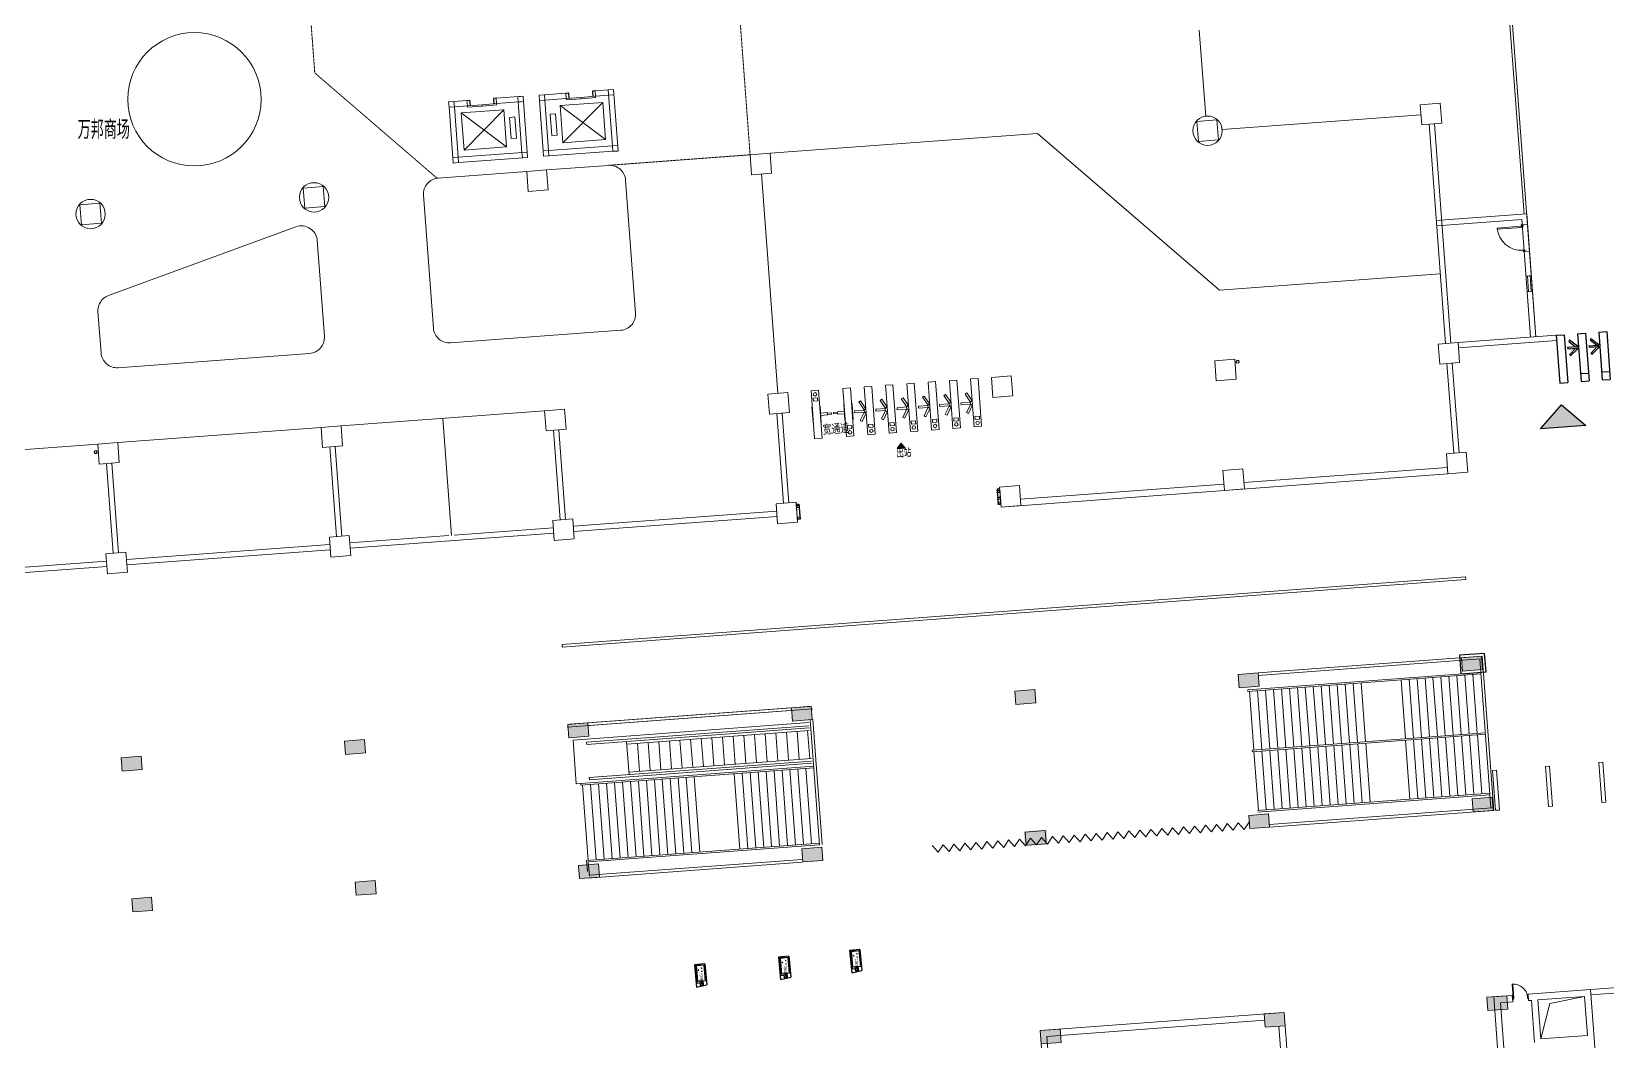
# Model space of a CAD drawing. Header units: millimetres. Extents: x 395197 to 699875, y 745 to 708816.
# Drawn here: x 493147 to 552239, y 611573 to 649449 of the extents above; entities that cross this region are included whole.
import ezdxf

# ---------------------------------------------------------------- set-up
doc = ezdxf.new("R2010")
doc.units = ezdxf.units.MM
doc.linetypes.add('DASH', pattern=[0.35, 0.25, -0.1])
doc.linetypes.add('DASHDOT2', pattern=[0.5, 0.25, -0.125, 0, -0.125])
for name, color, linetype, lineweight in [('0-导向定位-悬挂', 30, 'Continuous', 9), ('AFC设备', 6, 'Continuous', 9), ('ARDOOR', 252, 'Continuous', 9), ('ARWALL', 7, 'Continuous', 9), ('C-NAME', 13, 'Continuous', 9), ('COLUMN', 9, 'Continuous', 13), ('C商场分区线', 4, 'Continuous', 9), ('STAIR', 2, 'Continuous', 9), ('SX', 31, 'Continuous', 9), ('WALL', 6, 'Continuous', 20), ('栏杆', 2, 'Continuous', 5)]:
    doc.layers.add(name, color=color, linetype=linetype, lineweight=lineweight)
for name, color, linetype in [('EECOMM', 1, 'DASHDOT2'), ('公用-说明', 7, 'Continuous'), ('通信-技术防范', 7, 'Continuous')]:
    doc.layers.add(name, color=color, linetype=linetype)
doc.styles.add('_HZTXT', font='txt1.shx', dxfattribs={"width": 0.7, "bigfont": 'HZTXT.shx'})
doc.styles.add('ECADI', font='hzs.shx', dxfattribs={"width": 0.7, "bigfont": 'hztxt.shx'})
doc.styles.add('FU', font='sss.shx', dxfattribs={"width": 0.8, "bigfont": 'hztxt.shx'})
doc.styles.add('SHI', font='txt-e.shx', dxfattribs={"width": 0.7, "bigfont": 'HZTXT.shx'})

# ---------------------------------------------------------------- blocks, each defined once
blk = doc.blocks.new('_FZHK')
blk.add_lwpolyline([(-0.5, -0.5), (0.5, -0.5), (0.5, 0.5), (-0.5, 0.5)], close=True)
blk = doc.blocks.new('AUD02D1S')
for p, q in [((0.05, 0.9), (0.094, 0.9)), ((0.05, 0), (0.05, 0.9)), ((0.094, 0), (0.094, 0.9)), ((0.05, 0), (0.094, 0))]:
    blk.add_line(p, q)
for points in [[(0, -0.075), (0.05, -0.075), (0.05, 0), (0, 0)], [(1, 0), (0.95, 0), (0.95, -0.075), (1, -0.075)]]:
    blk.add_lwpolyline(points)
blk.add_arc((0.05, 0), 0.9, 0, 90)
blk = doc.blocks.new('室内护罩')
for p, q in [((75410, -20428), (75880, -20428)), ((75410, -20643), (75410, -20428)), ((75410, -20643), (75440, -20628)), ((75410, -20643), (75850, -20643)), ((75880, -20428), (75850, -20643))]:
    blk.add_line(p, q)
blk = doc.blocks.new('A$C4CA400BE')
at = {"color": 3}
for p, q in [((30, 400), (790, 400)), ((30, 200), (30, 400)), ((60, 200), (30, 200)), ((700, 210), (880, 210)), ((700, 170), (880, 170)), ((790, 270), (790, 400))]:
    blk.add_line(p, q, dxfattribs=at)
for points in [[(60, 370), (700, 370), (700, 30), (60, 30)], [(700, 270), (880, 270), (880, 130), (700, 130)]]:
    blk.add_lwpolyline(points, close=True, dxfattribs=at)
at = {"color": 3, "const_width": 17.1}
for points in [[(163, 131, -1), (180, 131, -1)], [(231, 269, -1), (249, 269, -1)], [(317, 131, 1), (300, 131, 1)]]:
    blk.add_lwpolyline(points, format="xyb", close=True, dxfattribs=at)
at = {"color": 3}
for centre in [(171, 131), (240, 269), (309, 131)]:
    blk.add_arc(centre, 17.1, 0, 180, dxfattribs=at)
at = {"color": 3, "xscale": 1.999999999999999, "yscale": 1.999999999999999, "zscale": 1.999999999999999}
blk.add_blockref('室内护罩', (-150819, 41287), dxfattribs=at)
at = {"color": 3, "style": 'FU', "width": 0.6}
blk.add_text('1080P', height=120, dxfattribs=at).set_placement((375, 133))

msp = doc.modelspace()

# ---------------------------------------------------------------- hatches: boundary and pattern name
msp.add_hatch(color=256).paths.add_polyline_path([(550516, 635454), (551426, 634671), (549733, 634544)])
at = {"layer": 'COLUMN'}
for color, points in [(8, [(546769, 625964), (547516, 626020), (547554, 625521), (546806, 625465)]), (8, [(538392, 625339), (539140, 625395), (539177, 624896), (538429, 624840)]), (8, [(530015, 624714), (530763, 624770), (530800, 624271), (530052, 624215)]), (8, [(521638, 624089), (522386, 624145), (522423, 623646), (521676, 623590)]), (8, [(513262, 623464), (514010, 623520), (514047, 623021), (513299, 622965)]), (8, [(504885, 622839), (505633, 622895), (505670, 622396), (504922, 622340)]), (8, [(496508, 622214), (497256, 622270), (497293, 621771), (496545, 621715)]), (8, [(547163, 620679), (547911, 620734), (547948, 620236), (547200, 620180)]), (8, [(538784, 620053), (539532, 620109), (539569, 619611), (538821, 619555)]), (8, [(522033, 618804), (522781, 618859), (522818, 618361), (522070, 618305)]), (8, [(513656, 618179), (514404, 618234), (514441, 617736), (513693, 617680)]), (8, [(505279, 617554), (506027, 617609), (506064, 617111), (505316, 617055)]), (8, [(496903, 616929), (497650, 616984), (497688, 616486), (496940, 616430)]), (252, [(547719, 613229), (548467, 613285), (548504, 612786), (547756, 612731)]), (8, [(539367, 612606), (540115, 612662), (540152, 612163), (539404, 612107)]), (8, [(530965, 611979), (531713, 612035), (531750, 611536), (531002, 611481)])]:
    msp.add_hatch(color=color, dxfattribs=at).paths.add_polyline_path(points)
at = {"layer": '公用-说明'}
msp.add_hatch(color=2, dxfattribs=at).paths.add_polyline_path([(525742, 634007), (525606, 633811), (525905, 633834)])

# ---------------------------------------------------------------- linework, layer by layer
at = {"color": 252, "extrusion": (3.47659e-06, -4.65959e-05, 1)}
for p, q in [((550316, 638056, 174), (550615, 638079, 174)), ((550316, 638056, 174), (550450, 636261, 174)), ((550615, 638079, 174), (550749, 636284, 174)), ((550745, 637605, 174), (551098, 637631, 174)), ((550813, 637882, 174), (550787, 637828, 174)), ((550787, 637828, 174), (551038, 637627, 174)), ((550813, 637882, 174), (551118, 637655, 174)), ((551114, 638116, 174), (551413, 638138, 174)), ((551114, 638116, 174), (551248, 636321, 174)), ((551413, 638138, 174), (551547, 636343, 174)), ((551543, 637665, 174), (551896, 637691, 174)), ((551543, 637665, 174), (551547, 637605, 174)), ((551547, 637605, 174), (551900, 637631, 174)), ((551611, 637941, 174), (551585, 637887, 174)), ((551585, 637887, 174), (551836, 637686, 174)), ((551611, 637941, 174), (551916, 637714, 174)), ((551622, 637391, 174), (551840, 637627, 174)), ((551924, 637611, 174), (551656, 637341, 174)), ((551912, 638175, 174), (552211, 638198, 174)), ((551912, 638175, 174), (552046, 636380, 174)), ((552211, 638198, 174), (552345, 636403, 174)), ((550745, 637605, 174), (550749, 637545, 174)), ((550749, 637545, 174), (551102, 637572, 174)), ((550824, 637331, 174), (551043, 637567, 174)), ((550858, 637282, 174), (550824, 637331, 174)), ((551126, 637551, 174), (550858, 637282, 174)), ((551656, 637341, 174), (551622, 637391, 174)), ((551226, 636620, 174), (551525, 636642, 174)), ((552023, 636680, 174), (552322, 636702, 174)), ((550450, 636261, 174), (550749, 636284, 174)), ((551248, 636321, 174), (551547, 636343, 174)), ((552046, 636380, 174), (552345, 636403, 174))]:
    msp.add_line(p, q, dxfattribs=at)
at = {"color": 3, "elevation": 0}
for points in [[(513185, 647139), (513285, 647146), (513300, 646947)], [(514282, 647221), (514182, 647213), (514197, 647014)], [(509475, 646862), (509575, 646869), (509590, 646670)], [(510572, 646944), (510472, 646936), (510487, 646737)]]:
    msp.add_lwpolyline(points, dxfattribs=at)
at = {"elevation": 0}
msp.add_lwpolyline([(514942, 644963), (515141, 644978)], dxfattribs=at)
msp.add_lwpolyline([(549733, 634544), (550516, 635454), (551426, 634671)], close=True, dxfattribs=at)
at = {"color": 252, "extrusion": (3.47659e-06, -4.65959e-05, 1)}
for centre in [(551152, 637605, 147), (551950, 637665, 147)]:
    msp.add_arc(centre, 60, 94.26701, 274.26701, dxfattribs=at)
at = {"layer": '0-导向定位-悬挂', "color": 3, "linetype": 'ByBlock', "elevation": 0}
for points in [[(521821, 631719), (521821, 631719), (521921, 631726), (521956, 631247), (521857, 631240)], [(529450, 632288), (529450, 632288), (529350, 632280), (529387, 631802), (529486, 631809)]]:
    msp.add_lwpolyline(points, close=True, dxfattribs=at)
for points in [[(529453, 632238), (529342, 632230), (529343, 632220), (529442, 632227), (529447, 632167), (529347, 632160), (529348, 632150), (529459, 632158)], [(529472, 631989), (529361, 631980), (529362, 631970), (529462, 631978), (529466, 631918), (529367, 631910), (529367, 631901), (529479, 631909)], [(529486, 631808), (529375, 631800), (529375, 631790), (529475, 631797), (529480, 631738), (529380, 631730), (529381, 631720), (529492, 631728)], [(521825, 631669), (521937, 631677), (521937, 631667), (521838, 631660), (521842, 631600), (521942, 631607), (521943, 631597), (521831, 631589)], [(521858, 631239), (521969, 631247), (521969, 631237), (521870, 631230), (521874, 631170), (521974, 631177), (521975, 631168), (521864, 631159)]]:
    msp.add_lwpolyline(points, dxfattribs=at)
at = {"layer": 'AFC设备', "color": 2}
for p, q in [((527357, 635793, 0), (527421, 635836, 0)), ((527624, 635538, 0), (527421, 635836, 0)), ((528155, 635852, 0), (528218, 635896, 0)), ((528358, 635554, 0), (528155, 635852, 0)), ((528422, 635598, 0), (528218, 635896, 0)), ((522421, 635373, 0), (522406, 635372, 0)), ((522406, 635372, 0), (522451, 634774, 0)), ((522700, 635394, 0), (522715, 635395, 0)), ((522715, 635395, 0), (522760, 634797, 0)), ((523618, 635463, 0), (523603, 635462, 0)), ((523618, 635463, 0), (523603, 635462, 0)), ((523603, 635462, 0), (523647, 634863, 0)), ((523603, 635462, 0), (523647, 634863, 0)), ((523897, 635483, 0), (523912, 635485, 0)), ((523897, 635483, 0), (523912, 635485, 0)), ((523912, 635485, 0), (523956, 634886, 0)), ((523912, 635485, 0), (523956, 634886, 0)), ((524369, 635250, 0), (524006, 635223, 0)), ((524166, 635555, 0), (524230, 635598, 0)), ((524369, 635257, 0), (524166, 635555, 0)), ((524433, 635300, 0), (524230, 635598, 0)), ((525167, 635309, 0), (524804, 635282, 0)), ((524810, 635205, 0), (524804, 635282, 0)), ((524963, 635614, 0), (525027, 635658, 0)), ((525167, 635316, 0), (524963, 635614, 0)), ((525230, 635360, 0), (525027, 635658, 0)), ((525965, 635369, 0), (525602, 635342, 0)), ((525608, 635265, 0), (525602, 635342, 0)), ((525971, 635292, 0), (525608, 635265, 0)), ((525761, 635674, 0), (525825, 635717, 0)), ((525964, 635376, 0), (525761, 635674, 0)), ((525970, 635299, 0), (525815, 634978, 0)), ((526028, 635419, 0), (525825, 635717, 0)), ((526040, 635265, 0), (525885, 634944, 0)), ((526763, 635428, 0), (526400, 635401, 0)), ((526405, 635324, 0), (526400, 635401, 0)), ((526768, 635351, 0), (526405, 635324, 0)), ((526559, 635733, 0), (526623, 635777, 0)), ((526762, 635435, 0), (526559, 635733, 0)), ((526768, 635358, 0), (526613, 635037, 0)), ((526826, 635479, 0), (526623, 635777, 0)), ((526838, 635325, 0), (526683, 635004, 0)), ((527560, 635488, 0), (527197, 635461, 0)), ((527203, 635384, 0), (527197, 635461, 0)), ((527566, 635411, 0), (527203, 635384, 0)), ((527560, 635495, 0), (527357, 635793, 0)), ((527566, 635418, 0), (527411, 635097, 0)), ((527635, 635384, 0), (527481, 635063, 0)), ((528358, 635547, 0), (527995, 635520, 0)), ((528001, 635443, 0), (527995, 635520, 0)), ((528364, 635470, 0), (528001, 635443, 0)), ((528363, 635477, 0), (528209, 635156, 0)), ((528433, 635444, 0), (528278, 635123, 0)), ((522466, 634775, 0), (522451, 634774, 0)), ((522986, 635160, 0), (522734, 635141, 0)), ((522741, 635051, 0), (522993, 635070, 0)), ((522745, 634796, 0), (522760, 634797, 0)), ((522986, 635160, 0), (522993, 635070, 0)), ((522987, 635140, 0), (523142, 635151, 0)), ((522991, 635090, 0), (523146, 635102, 0)), ((523146, 635102, 0), (523142, 635151, 0)), ((523371, 635168, 0), (523216, 635157, 0)), ((523220, 635107, 0), (523216, 635157, 0)), ((523375, 635119, 0), (523220, 635107, 0)), ((523370, 635189, 0), (523622, 635208, 0)), ((523370, 635189, 0), (523377, 635098, 0)), ((523628, 635117, 0), (523377, 635098, 0)), ((523662, 634864, 0), (523647, 634863, 0)), ((523662, 634864, 0), (523647, 634863, 0)), ((523941, 634885, 0), (523956, 634886, 0)), ((523941, 634885, 0), (523956, 634886, 0)), ((524012, 635146, 0), (524006, 635223, 0)), ((524375, 635173, 0), (524012, 635146, 0)), ((524375, 635180, 0), (524220, 634859, 0)), ((524220, 634859, 0), (524290, 634825, 0)), ((524444, 635146, 0), (524290, 634825, 0)), ((525173, 635232, 0), (524810, 635205, 0)), ((525172, 635239, 0), (525018, 634918, 0)), ((525018, 634918, 0), (525087, 634885, 0)), ((525242, 635206, 0), (525087, 634885, 0)), ((525815, 634978, 0), (525885, 634944, 0)), ((526613, 635037, 0), (526683, 635004, 0)), ((527411, 635097, 0), (527481, 635063, 0)), ((528209, 635156, 0), (528278, 635123, 0))]:
    msp.add_line(p, q, dxfattribs=at)
at = {"layer": 'AFC设备', "color": 2, "elevation": 0}
for points in [[(528773, 634644), (528494, 634623), (528360, 636418), (528639, 636439)], [(522376, 635972), (522655, 635993), (522789, 634198), (522510, 634177)], [(523986, 634287), (523707, 634266), (523573, 636061), (523852, 636082)], [(523573, 636061), (523852, 636082), (523986, 634287), (523707, 634266)], [(524784, 634346), (524505, 634325), (524371, 636121), (524650, 636141)], [(525582, 634406), (525302, 634385), (525169, 636180), (525448, 636201)], [(526379, 634465), (526100, 634445), (525966, 636240), (526246, 636260)], [(527177, 634525), (526898, 634504), (526764, 636299), (527043, 636320)], [(527975, 634584), (527696, 634564), (527562, 636359), (527841, 636379)], [(522464, 635590), (522626, 635602), (522617, 635716), (522455, 635704)], [(523737, 634656), (523899, 634668), (523907, 634555), (523745, 634542)], [(524697, 634728), (524534, 634716), (524543, 634602), (524705, 634614)], [(525494, 634788), (525332, 634775), (525341, 634662), (525503, 634674)], [(526292, 634847), (526130, 634835), (526138, 634721), (526301, 634733)], [(527090, 634907), (526928, 634894), (526936, 634781), (527098, 634793)], [(527888, 634966), (527725, 634954), (527734, 634840), (527896, 634852)], [(528686, 635026), (528523, 635014), (528532, 634900), (528694, 634912)]]:
    msp.add_lwpolyline(points, close=True, dxfattribs=at)
at = {"layer": 'AFC设备', "color": 2}
for centre in [(522526, 635842, 0), (526229, 634596, 0), (527027, 634655, 0), (527825, 634715, 0), (528623, 634774, 0), (523836, 634417, 0), (524634, 634476, 0), (525432, 634536, 0)]:
    msp.add_circle(centre, 65.4, dxfattribs=at)
for centre in [(524438, 635223, 0), (525235, 635283, 0), (526033, 635342, 0), (526831, 635402, 0), (527629, 635461, 0), (528427, 635521, 0)]:
    msp.add_arc(centre, 76.6, 94.26701, 274.26701, dxfattribs=at)
at = {"layer": 'ARWALL', "color": 252, "extrusion": (4.67272e-05, 1.10284e-07, 1)}
for p, q in [((549002, 642195, 0), (549241, 642213, 0)), ((549076, 641198, 0), (549316, 641216, 0))]:
    msp.add_line(p, q, dxfattribs=at)
at = {"layer": 'COLUMN', "color": 8}
msp.add_solid([(530399, 618901, 0), (531246, 618965, 0), (530358, 619450, 0), (531205, 619513, 0)], dxfattribs=at)
at = {"layer": 'C商场分区线', "color": 8, "linetype": 'DASH', "ltscale": 2, "elevation": 0}
msp.add_lwpolyline([(508349, 643950), (503768, 647895), (503625, 649807), (503472, 651859), (507286, 652144), (519477, 653053), (520091, 644826), (514781, 644430)], dxfattribs=at)
at = {"layer": 'EECOMM', "color": 3, "linetype": 'ByBlock', "elevation": 0}
for points in [[(521822, 631719), (521921, 631726), (521962, 631167), (521865, 631159)], [(529449, 632288), (529350, 632280), (529393, 631721), (529490, 631728)], [(529480, 631895), (529480, 631895)]]:
    msp.add_lwpolyline(points, dxfattribs=at)
msp.add_lwpolyline([(546686, 626058), (546738, 625360), (547686, 625431), (547634, 626129)], close=True, dxfattribs=at)
at = {"layer": 'STAIR', "color": 252}
for p, q in [((510855, 646514, 0), (509259, 646395, 0)), ((509364, 644999, 0), (510855, 646514, 0)), ((510039, 646703, 0), (509490, 646663, 0)), ((509490, 646663, 0), (509494, 646613, 0)), ((509494, 646613, 0), (510042, 646654, 0)), ((510039, 646703, 0), (510587, 646744, 0)), ((510042, 646654, 0), (510039, 646703, 0)), ((510042, 646654, 0), (510039, 646703, 0)), ((510591, 646695, 0), (510042, 646654, 0)), ((510587, 646744, 0), (510591, 646695, 0)), ((510959, 645118, 0), (510855, 646514, 0)), ((512969, 646671, 0), (514565, 646790, 0)), ((514669, 645394, 0), (512969, 646671, 0)), ((513073, 645275, 0), (512969, 646671, 0)), ((514565, 646790, 0), (513073, 645275, 0)), ((513748, 646980, 0), (513200, 646939, 0)), ((513200, 646939, 0), (513204, 646889, 0)), ((513204, 646889, 0), (513752, 646930, 0)), ((513748, 646980, 0), (514297, 647021, 0)), ((513752, 646930, 0), (513748, 646980, 0)), ((513752, 646930, 0), (513748, 646980, 0)), ((514300, 646971, 0), (513752, 646930, 0)), ((514297, 647021, 0), (514300, 646971, 0)), ((514565, 646790, 0), (514669, 645394, 0)), ((509259, 646395, 0), (509364, 644999, 0)), ((509259, 646395, 0), (510959, 645118, 0)), ((511072, 646229, 0), (511271, 646244, 0)), ((511131, 645431, 0), (511072, 646229, 0)), ((511271, 646244, 0), (511331, 645446, 0)), ((512797, 646358, 0), (512597, 646343, 0)), ((512597, 646343, 0), (512657, 645545, 0)), ((512856, 645560, 0), (512797, 646358, 0)), ((511331, 645446, 0), (511131, 645431, 0)), ((512657, 645545, 0), (512856, 645560, 0)), ((514669, 645394, 0), (513073, 645275, 0)), ((509364, 644999, 0), (510959, 645118, 0)), ((546917, 628993, 0), (513038, 626466, 0)), ((546925, 628894, 0), (513045, 626366, 0)), ((539137, 625394, 0), (547541, 626022, 0)), ((547489, 625917, 0), (539145, 625295, 0)), ((547449, 625914, 0), (547866, 620330, 0)), ((547541, 626022, 0), (547973, 620238, 0)), ((547486, 625416, 0), (538751, 624764, 0)), ((538755, 624704, 0), (547491, 625356, 0)), ((545397, 625200, 0), (545561, 622996, 0)), ((545696, 625222, 0), (545860, 623018, 0)), ((545995, 625244, 0), (546159, 623040, 0)), ((546294, 625267, 0), (546459, 623063, 0)), ((546593, 625289, 0), (546758, 623085, 0)), ((546892, 625311, 0), (547057, 623107, 0)), ((547192, 625334, 0), (547356, 623130, 0)), ((538755, 624704, 0), (538751, 624764, 0)), ((538815, 624709, 0), (538979, 622505, 0)), ((539114, 624731, 0), (539278, 622527, 0)), ((539413, 624753, 0), (539578, 622549, 0)), ((539712, 624776, 0), (539877, 622572, 0)), ((540012, 624798, 0), (540176, 622594, 0)), ((540311, 624820, 0), (540475, 622616, 0)), ((540610, 624843, 0), (540774, 622639, 0)), ((540909, 624865, 0), (541073, 622661, 0)), ((541208, 624887, 0), (541373, 622683, 0)), ((541507, 624909, 0), (541672, 622706, 0)), ((541807, 624932, 0), (541971, 622728, 0)), ((542106, 624954, 0), (542270, 622750, 0)), ((542405, 624976, 0), (542569, 622773, 0)), ((542704, 624999, 0), (542868, 622795, 0)), ((543003, 625021, 0), (543168, 622817, 0)), ((544499, 625133, 0), (544663, 622929, 0)), ((544798, 625155, 0), (544963, 622951, 0)), ((545097, 625177, 0), (545262, 622973, 0)), ((513318, 623468, 0), (521613, 624087, 0)), ((514034, 623522, 0), (522336, 624141, 0)), ((522444, 624049, 0), (514042, 623422, 0)), ((521621, 623987, 0), (513226, 623361, 0)), ((522287, 623536, 0), (513451, 622876, 0)), ((522349, 623640, 0), (522698, 618953, 0)), ((522448, 623648, 0), (522798, 618961, 0)), ((513451, 622876, 0), (513574, 621231, 0)), ((522296, 623416, 0), (513959, 622794, 0)), ((522302, 623336, 0), (513965, 622714, 0)), ((522309, 623236, 0), (515468, 622726, 0)), ((517064, 622845, 0), (517142, 621798, 0)), ((517462, 622875, 0), (517541, 621828, 0)), ((517861, 622905, 0), (517939, 621857, 0)), ((518260, 622934, 0), (518338, 621887, 0)), ((518659, 622964, 0), (518737, 621917, 0)), ((519058, 622994, 0), (519136, 621947, 0)), ((519457, 623024, 0), (519535, 621977, 0)), ((519856, 623053, 0), (519934, 622006, 0)), ((520255, 623083, 0), (520333, 622036, 0)), ((520654, 623113, 0), (520732, 622066, 0)), ((521052, 623143, 0), (521131, 622096, 0)), ((521451, 623172, 0), (521530, 622125, 0)), ((521850, 623202, 0), (521928, 622155, 0)), ((522249, 623232, 0), (522327, 622185, 0)), ((538919, 622500, 0), (547655, 623152, 0)), ((538924, 622440, 0), (547660, 623092, 0)), ((544832, 620665, 0), (544668, 622869, 0)), ((545132, 620687, 0), (544967, 622891, 0)), ((545431, 620710, 0), (545266, 622914, 0)), ((545730, 620732, 0), (545565, 622936, 0)), ((546029, 620754, 0), (545865, 622958, 0)), ((546328, 620777, 0), (546164, 622981, 0)), ((546627, 620799, 0), (546463, 623003, 0)), ((546927, 620821, 0), (546762, 623025, 0)), ((547226, 620844, 0), (547061, 623048, 0)), ((547525, 620866, 0), (547360, 623070, 0)), ((513959, 622794, 0), (513965, 622714, 0)), ((515461, 622826, 0), (515554, 621579, 0)), ((515867, 622756, 0), (515945, 621709, 0)), ((516266, 622785, 0), (516344, 621738, 0)), ((516665, 622815, 0), (516743, 621768, 0)), ((538919, 622500, 0), (538924, 622440, 0)), ((539148, 620241, 0), (538984, 622445, 0)), ((539447, 620263, 0), (539283, 622467, 0)), ((539747, 620286, 0), (539582, 622490, 0)), ((540046, 620308, 0), (539881, 622512, 0)), ((540345, 620330, 0), (540180, 622534, 0)), ((540644, 620353, 0), (540480, 622556, 0)), ((540943, 620375, 0), (540779, 622579, 0)), ((541242, 620397, 0), (541078, 622601, 0)), ((541542, 620420, 0), (541377, 622623, 0)), ((541841, 620442, 0), (541676, 622646, 0)), ((542140, 620464, 0), (541975, 622668, 0)), ((542439, 620487, 0), (542275, 622690, 0)), ((542738, 620509, 0), (542574, 622713, 0)), ((543037, 620531, 0), (542873, 622735, 0)), ((543337, 620554, 0), (543172, 622757, 0)), ((513574, 621231, 0), (522479, 621895, 0)), ((513748, 621184, 0), (522483, 621835, 0)), ((522395, 622090, 0), (514058, 621468, 0)), ((522401, 622010, 0), (514064, 621388, 0)), ((522387, 622189, 0), (515546, 621679, 0)), ((520301, 618835, 0), (520090, 621657, 0)), ((520600, 618857, 0), (520389, 621679, 0)), ((520899, 618879, 0), (520688, 621702, 0)), ((521198, 618902, 0), (520988, 621724, 0)), ((521497, 618924, 0), (521287, 621746, 0)), ((521796, 618946, 0), (521586, 621769, 0)), ((522096, 618969, 0), (521885, 621791, 0)), ((522395, 618991, 0), (522184, 621813, 0)), ((513748, 621184, 0), (513743, 621244, 0)), ((514018, 618366, 0), (513807, 621188, 0)), ((514058, 621468, 0), (514064, 621388, 0)), ((514317, 618388, 0), (514107, 621210, 0)), ((514616, 618411, 0), (514406, 621233, 0)), ((514916, 618433, 0), (514705, 621255, 0)), ((515215, 618455, 0), (515004, 621277, 0)), ((515514, 618478, 0), (515303, 621300, 0)), ((515813, 618500, 0), (515602, 621322, 0)), ((516112, 618522, 0), (515902, 621344, 0)), ((516411, 618545, 0), (516201, 621367, 0)), ((516711, 618567, 0), (516500, 621389, 0)), ((517010, 618589, 0), (516799, 621411, 0)), ((517309, 618612, 0), (517098, 621434, 0)), ((517608, 618634, 0), (517397, 621456, 0)), ((517907, 618656, 0), (517697, 621478, 0)), ((518206, 618679, 0), (517996, 621501, 0)), ((519702, 618790, 0), (519492, 621612, 0)), ((520001, 618812, 0), (519791, 621635, 0)), ((539120, 620239, 0), (547824, 620888, 0)), ((547829, 620828, 0), (539125, 620179, 0)), ((547906, 620333, 0), (539562, 619710, 0)), ((539569, 619611, 0), (547973, 620238, 0)), ((513958, 618362, 0), (522694, 619013, 0)), ((522698, 618953, 0), (514023, 618306, 0)), ((513958, 618362, 0), (513989, 617953, 0)), ((522045, 618303, 0), (514007, 617703, 0)), ((514063, 617768, 0), (514023, 618306, 0)), ((522038, 618403, 0), (514060, 617808, 0))]:
    msp.add_line(p, q, dxfattribs=at)
at = {"layer": 'STAIR', "color": 252, "elevation": 0}
for points in [[(546925, 628894), (546917, 628993)], [(513045, 626366), (513038, 626466)]]:
    msp.add_lwpolyline(points, dxfattribs=at)
at = {"layer": 'SX'}
for centre, radius in [((538369, 637065, 0), 60), ((538369, 637065, 0), 50), ((495553, 633670, 0), 60), ((495553, 633670, 0), 50)]:
    msp.add_circle(centre, radius, dxfattribs=at)
at = {"layer": 'WALL', "color": 252}
for p, q in [((549112, 642604, 0), (547474, 664560, 0)), ((549556, 638000, 0), (547573, 664568, 0)), ((546165, 637747, 0), (545551, 645974, 0)), ((546365, 637761, 0), (545751, 645989, 0)), ((549356, 637985, 0), (549027, 642397, 0)), ((549556, 638000, 0), (549212, 642612, 0)), ((549235, 640282, 0), (549280, 639684, 0)), ((549335, 640289, 0), (549379, 639691, 0)), ((546472, 633633, 0), (546221, 636999, 0)), ((546672, 633648, 0), (546420, 637014, 0)), ((521091, 635124, 0), (521342, 631758, 0)), ((521290, 635139, 0), (521541, 631773, 0)), ((512714, 634499, 0), (512965, 631133, 0)), ((512914, 634514, 0), (513165, 631148, 0)), ((504337, 633874, 0), (504588, 630508, 0)), ((504537, 633889, 0), (504788, 630523, 0)), ((495961, 633249, 0), (496212, 629883, 0)), ((496160, 633264, 0), (496411, 629898, 0)), ((538607, 632535, 0), (546236, 633104, 0)), ((546254, 632865, 0), (529500, 631615, 0)), ((530230, 631910, 0), (537859, 632479, 0)), ((549264, 613345, 0), (551603, 613519, 0)), ((554724, 613752, 0), (551603, 613519, 0)), ((551603, 613519, 0), (551739, 611699, 0)), ((554739, 613552, 0), (551618, 613320, 0)), ((547973, 613248, 0), (548666, 613300, 0)), ((548207, 610107, 0), (547973, 613248, 0)), ((548230, 613027, 0), (548684, 613061, 0)), ((548447, 610125, 0), (548230, 613027, 0)), ((548666, 613300, 0), (548684, 613061, 0)), ((549264, 613345, 0), (549282, 613105, 0)), ((549282, 613105, 0), (549387, 613113, 0)), ((549387, 613113, 0), (549505, 611532, 0)), ((549626, 613131, 0), (551381, 613262, 0)), ((549626, 613131, 0), (549735, 611670, 0)), ((551381, 613262, 0), (551490, 611801, 0)), ((540111, 609493, 0), (539913, 612145, 0)), ((551490, 611801, 0), (549735, 611670, 0)), ((551739, 611699, 0), (551857, 610119, 0))]:
    msp.add_line(p, q, dxfattribs=at)
at = {"layer": 'WALL', "color": 252, "elevation": 0}
for points in [[(512193, 646864), (512392, 646879), (512377, 647079), (512178, 647064)], [(514785, 647058), (514985, 647073), (514970, 647272), (514770, 647257)], [(508802, 646611), (509001, 646626), (508987, 646826), (508787, 646811)], [(511395, 646805), (511594, 646820), (511579, 647019), (511380, 647004)], [(508958, 644517), (509158, 644532), (509143, 644731), (508943, 644716)], [(511551, 644710), (511750, 644725), (511736, 644925), (511536, 644910)], [(512349, 644770), (512548, 644785), (512533, 644984), (512334, 644969)], [(514942, 644963), (515141, 644978), (515126, 645178), (514927, 645163)], [(547926, 621738), (548076, 621750), (548187, 620254), (548038, 620243), (547926, 621738)], [(549921, 621887), (550070, 621898), (550182, 620402), (550032, 620391), (549921, 621887)], [(551915, 622036), (552065, 622047), (552176, 620551), (552027, 620540), (551915, 622036)]]:
    msp.add_lwpolyline(points, close=True, dxfattribs=at)
for points in [[(512377, 647079), (513185, 647139)], [(513200, 646939), (513185, 647139)], [(514282, 647221), (514770, 647257)], [(514297, 647021), (514282, 647221)], [(514927, 645163), (514770, 647257)], [(515141, 644978), (514970, 647272)], [(508943, 644716), (508802, 646611)], [(508987, 646826), (509475, 646862)], [(509001, 646626), (509490, 646663)], [(509143, 644731), (509001, 646626)], [(509490, 646663), (509475, 646862)], [(510572, 646944), (511579, 647019)], [(510587, 646744), (510572, 646944)], [(511594, 646820), (510587, 646744)], [(511536, 644910), (511395, 646805)], [(511736, 644925), (511594, 646820)], [(512334, 644969), (512193, 646864)], [(512392, 646879), (513200, 646939)], [(512533, 644984), (512392, 646879)], [(514785, 647058), (514297, 647021)], [(509143, 644731), (511736, 644925)], [(509158, 644532), (511750, 644725)], [(514927, 645163), (512533, 644984)], [(514942, 644963), (512548, 644785)], [(549212, 642612), (545821, 642359)], [(549027, 642397), (545836, 642159)], [(549185, 640278), (549385, 640293)], [(549230, 639680), (549429, 639695)], [(546639, 637782), (550316, 638056)], [(546654, 637583), (550331, 637857)], [(521088, 631463), (513459, 630894)], [(521103, 631264), (513474, 630695)], [(508797, 630546), (505083, 630269)], [(512726, 630639), (505098, 630070)], [(512711, 630838), (508997, 630561)], [(504335, 630213), (496706, 629644)], [(504350, 630014), (496721, 629445)], [(495958, 629588), (488329, 629019)], [(495973, 629389), (488344, 628820)], [(549735, 611670), (550078, 612998), (551381, 613262)], [(540369, 609261), (540115, 612662), (530965, 611979), (531237, 608339), (531476, 608357), (531222, 611758), (539385, 612367)]]:
    msp.add_lwpolyline(points, dxfattribs=at)
at = {"layer": 'WALL', "color": 252}
for centre in [(537246, 645730, 0), (503740, 643230, 0), (495363, 642605, 0)]:
    msp.add_circle(centre, 550, dxfattribs=at)
at = {"layer": '公用-说明', "color": 2, "elevation": 0}
msp.add_lwpolyline([(525742, 634007), (525606, 633811), (525905, 633834), (525742, 634007)], dxfattribs=at)
at = {"layer": '栏杆', "color": 252}
for p, q in [((530861, 645630, 0), (520839, 644882, 0)), ((537693, 639747, 0), (530861, 645630, 0)), ((545970, 640364, 0), (537693, 639747, 0))]:
    msp.add_line(p, q, dxfattribs=at)
at = {"layer": '栏杆', "color": 252, "elevation": 0}
for points in [[(537173, 646275), (536933, 649497)], [(545249, 646327), (537795, 645771)], [(521135, 635879), (520521, 644106)], [(512384, 635226), (504755, 634657)], [(508570, 634942), (508897, 630554)], [(496379, 634032), (504007, 634601)], [(495631, 633976), (488002, 633407)], [(526914, 618917), (527139, 618667), (527324, 618948), (527549, 618698), (527734, 618978), (527959, 618728), (528144, 619009), (528369, 618759), (528554, 619039), (528779, 618790), (528964, 619070), (529189, 618820), (529374, 619101), (529599, 618851), (529784, 619131), (530009, 618881), (530194, 619162), (530419, 618912), (530604, 619192), (530829, 618943), (531014, 619223), (531239, 618973), (531424, 619254), (531649, 619004), (531834, 619284), (532059, 619034), (532244, 619315), (532469, 619065), (532654, 619345), (532879, 619096), (533064, 619376), (533289, 619126), (533474, 619407), (533699, 619157), (533884, 619437), (534109, 619187), (534294, 619468), (534519, 619218), (534704, 619498), (534929, 619248), (535114, 619529), (535339, 619279), (535524, 619559), (535749, 619310), (535935, 619590), (536159, 619340), (536345, 619621), (536569, 619371), (536755, 619651), (536979, 619401), (537165, 619682), (537389, 619432), (537575, 619712), (537799, 619463), (537985, 619743), (538209, 619493), (538395, 619774), (538620, 619524), (538805, 619804)]]:
    msp.add_lwpolyline(points, dxfattribs=at)
msp.add_lwpolyline([(511714, 644201), (508399, 643954, 0.414214), (507845, 643311), (508217, 638325, 0.414214), (508860, 637771), (515242, 638247, 0.414214), (515796, 638890), (515424, 643876, 0.414214), (514781, 644430), (512462, 644257)], format="xyb", dxfattribs=at)
msp.add_lwpolyline([(496028, 639543), (503055, 642125, -0.498107), (503861, 641607), (504128, 638020, -0.414214), (503575, 637377), (496395, 636841, -0.414214), (495752, 637395), (495637, 638935, -0.335018)], format="xyb", close=True, dxfattribs=at)
at = {"layer": '栏杆', "color": 252}
msp.add_circle((499254, 646907, 0), 2500, dxfattribs=at)

# ---------------------------------------------------------------- block references
at = {"layer": 'ARDOOR', "color": 252, "extrusion": (4.67272e-05, 1.10284e-07, 1), "xscale": -999.9999999997732, "yscale": 999.999999999774, "zscale": 999.999999999772, "rotation": 94.26701439974354}
msp.add_blockref('AUD02D1S', (549002, 642195, -37), dxfattribs=at)
at = {"layer": 'ARDOOR', "color": 3, "extrusion": (3.38423e-07, -4.53581e-06, -1), "xscale": -600.0000000000017, "yscale": 600.0000000000025, "zscale": -600.0000000000017, "rotation": 355.732985604136}
msp.add_blockref('AUD02D1S', (-548675, 613180, -2), dxfattribs=at)
at = {"layer": 'COLUMN'}
for p, xscale, yscale, zscale, rotation in [((545623, 646355, 0), 750.0000000001763, 750.0000000001763, 750.0000000001763, 4.267014395991078), ((537246, 645730, 0), 750.0000000001763, 750.0000000001763, 750.0000000001763, 4.267014395991078), ((520493, 644480, 0), 750.0000000001763, 750.0000000001763, 750.0000000001763, 4.267014395991078), ((512116, 643855, 0), 750.0000000001763, 750.0000000001763, 750.0000000001763, 4.267014395991078), ((503740, 643230, 0), 750.0000000001763, 750.0000000001763, 750.0000000001763, 4.267014395991078), ((495363, 642605, 0), 750.0000000001763, 750.0000000001763, 750.0000000001763, 4.267014395991078), ((546293, 637380, 0), 750.0000000001763, 750.0000000001763, 750.0000000001763, 4.267014395991078), ((537916, 636755, 0), 750.0000000001763, 750.0000000001763, 750.0000000001763, 4.267014395991078), ((529539, 636130, 0), 750.0000000001763, 750.0000000001763, 750.0000000001763, 4.267014395991078), ((521163, 635505, 0), 750.0000000001763, 750.0000000001763, 750.0000000001763, 4.267014395991078), ((512786, 634880, 0), 750.0000000001763, 750.0000000001763, 750.0000000001763, 4.267014395991078), ((504409, 634255, 0), 750.0000000001763, 750.0000000001763, 750.0000000001763, 4.267014395991078), ((496032, 633630, 0), 750.0000000001763, 750.0000000001763, 750.0000000001763, 4.267014395991078), ((546600, 633267, 0), 750.0000000001763, 750.0000000001763, 750.0000000001763, 4.267014395991078), ((538223, 632642, 0), 750.0000000001763, 750.0000000001763, 750.0000000001763, 4.267014395991078), ((529846, 632017, 0), 750.0000000001763, 750.0000000001763, 750.0000000001763, 4.267014395991078), ((521470, 631392, 0), 750.0000000001763, 750.0000000001763, 750.0000000001763, 4.267014395991078), ((513093, 630767, 0), 750.0000000001763, 750.0000000001763, 750.0000000001763, 4.267014395991078), ((504716, 630142, 0), 750.0000000001763, 750.0000000001763, 750.0000000001763, 4.267014395991078), ((496339, 629517, 0), 750.0000000001763, 750.0000000001763, 750.0000000001763, 4.267014395991078), ((547161, 625742, 0), 750.0000000001763, 499.9999999997227, 499.9999999999999, 4.267014395991078), ((547161, 625742, 0), 749.9999999999995, 500.0000000000006, 499.9999999999999, 4.267014395972099), ((538784, 625117, 0), 750.0000000001763, 499.9999999997227, 499.9999999999999, 4.267014395991078), ((538784, 625117, 0), 749.9999999999995, 500.0000000000006, 499.9999999999999, 4.267014395972099), ((530408, 624492, 0), 750.0000000001763, 499.9999999997227, 499.9999999999999, 4.267014395991078), ((522031, 623867, 0), 750.0000000001763, 499.9999999997227, 499.9999999999999, 4.267014395991078), ((522031, 623867, 0), 749.9999999999995, 500.0000000000006, 499.9999999999999, 4.267014395972099), ((513654, 623242, 0), 750.0000000001763, 499.9999999997227, 499.9999999999999, 4.267014395991078), ((513654, 623242, 0), 749.9999999999995, 500.0000000000006, 499.9999999999999, 4.267014395972099), ((505277, 622617, 0), 750.0000000001763, 499.9999999997227, 499.9999999999999, 4.267014395991078), ((496901, 621992, 0), 750.0000000001763, 499.9999999997227, 499.9999999999999, 4.267014395991078), ((547555, 620457, 0), 750.0000000001763, 499.9999999997227, 499.9999999999999, 4.267014395991078), ((547555, 620457, 0), 749.9999999999995, 500.0000000000006, 499.9999999999999, 4.267014395972099), ((539179, 619832, 0), 750.0000000001763, 499.9999999997227, 499.9999999999999, 4.267014395991078), ((539179, 619832, 0), 749.9999999999995, 500.0000000000006, 499.9999999999999, 4.267014395972099), ((530802, 619207, 0), 750.0000000001763, 499.9999999997227, 499.9999999999999, 4.267014395991078), ((522425, 618582, 0), 750.0000000001763, 499.9999999997227, 499.9999999999999, 4.267014395991078), ((522425, 618582, 0), 749.9999999999995, 500.0000000000006, 499.9999999999999, 4.267014395972099), ((514049, 617957, 0), 750.0000000001763, 499.9999999997227, 499.9999999999999, 4.267014395991078), ((514049, 617957, 0), 749.9999999999995, 500.0000000000006, 499.9999999999999, 4.267014395972099), ((505672, 617332, 0), 750.0000000001763, 499.9999999997227, 499.9999999999999, 4.267014395991078), ((497295, 616707, 0), 750.0000000001763, 499.9999999997227, 499.9999999999999, 4.267014395991078), ((539759, 612385, 0), 750.0000000001763, 499.9999999997227, 499.9999999999999, 4.267014395991078), ((531358, 611758, 0), 750.0000000001763, 499.9999999997227, 499.9999999999999, 4.267014395991078)]:
    msp.add_blockref('_FZHK', p, dxfattribs=dict(at, xscale=xscale, yscale=yscale, zscale=zscale, rotation=rotation))
at = {"layer": 'COLUMN', "color": 252, "xscale": 750.0000000001763, "yscale": 499.9999999997227, "zscale": 499.9999999999999, "rotation": 4.267014395991078}
msp.add_blockref('_FZHK', (548111, 613008, 0), dxfattribs=at)
at = {"layer": '通信-技术防范', "xscale": -0.8999999984744416, "yscale": 0.8999999986135655, "zscale": 0.8999999999999988, "rotation": 95.37944065970703}
for p in [(521540, 614773, 0), (524206, 615025, 0), (518389, 614489, 0)]:
    msp.add_blockref('A$C4CA400BE', p, dxfattribs=at)

# ---------------------------------------------------------------- texts
at = {"layer": 'AFC设备', "color": 2, "style": 'SHI', "width": 0.7}
msp.add_text('宽通道', height=350, rotation=4.26701, dxfattribs=at).set_placement((522827, 634319, 0))
at = {"layer": 'C-NAME', "color": 0, "style": 'ECADI', "width": 0.7}
msp.add_text('万邦商场', height=700, rotation=0, dxfattribs=at).set_placement((494875, 645420, 0))
at = {"layer": '公用-说明', "color": 2, "style": '_HZTXT', "width": 0.7}
msp.add_text('出站', height=300, rotation=4.26701, dxfattribs=at).set_placement((525586, 633459, 0))

doc.saveas('drawing.dxf')
